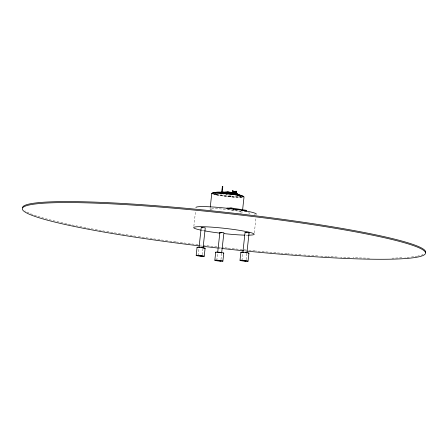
<?xml version="1.0" encoding="UTF-8"?>
<svg xmlns="http://www.w3.org/2000/svg" width="448" height="448" viewBox="0 0 448 448"><rect width="100%" height="100%" fill="white"/><g stroke="black" fill="none" stroke-linecap="round" stroke-linejoin="round"><path stroke-width="0.34" stroke-dasharray="2.24 1.68" d="M193.861 226.24L195.541 211.008M198.134 255.595L198.946 248.231M202.311 254.699L202.978 248.674M210.045 209.076L210.196 207.715M214.609 194.074L215.678 193.917L216.474 194.342L214.609 194.074L216.188 194.27M216.787 260.456L217.599 253.092M220.965 259.56L221.631 253.534M229.118 196.291L230.731 196.476M239.473 196.818L241.097 196.778L239.473 196.818L240.19 196.818M241.959 260.523L242.771 253.159M246.137 259.627L246.803 253.602M254.335 232.837L256.015 217.605M241.069 196.997L239.495 196.616M241.091 196.795L240.38 196.778M230.72 196.291L229.141 196.095M216.21 194.068L214.654 193.889M225.814 194.354L227.192 194.566M228.088 209.395L241.472 211.478M246.641 251.082A202.793 17.674 6.3 0 1 243.863 250.802M220.304 248.304A202.793 17.674 6.3 0 1 218.915 248.147M202.093 246.21A202.793 17.674 6.3 0 1 199.987 245.958M423.086 254.542A202.793 17.674 6.3 0 1 417.788 256.054M417.318 256.15A202.793 17.674 6.3 0 1 414.182 256.659M413.61 256.738A202.793 17.674 6.3 0 1 409.875 257.169M409.203 257.236A202.793 17.674 6.3 0 1 404.908 257.589M401.794 257.779A202.793 17.674 6.3 0 1 392.006 258.154M369.505 258.166A202.793 17.674 6.3 0 1 353.086 257.718M349.726 257.589A202.793 17.674 6.3 0 1 340.687 257.202M337.12 257.029A202.793 17.674 6.3 0 1 327.628 256.525M326.889 256.48A202.793 17.674 6.3 0 1 320.387 256.094M317.783 255.931A202.793 17.674 6.3 0 1 303.694 254.979M300.938 254.783A202.793 17.674 6.3 0 1 287.638 253.758M286.933 253.702A202.793 17.674 6.3 0 1 280.543 253.176M279.832 253.12A202.793 17.674 6.3 0 1 255.741 250.953M255.052 250.886A202.793 17.674 6.3 0 1 246.753 250.074M246.058 250.006A202.793 17.674 6.3 0 1 227.998 248.13M227.31 248.058A202.793 17.674 6.3 0 1 221.788 247.453M220.416 247.302A202.793 17.674 6.3 0 1 217.627 246.988M216.933 246.91A202.793 17.674 6.3 0 1 200.799 245.034M197.994 244.698A202.793 17.674 6.3 0 1 176.484 241.987M175.801 241.898A202.793 17.674 6.3 0 1 168.375 240.912M167.658 240.811A202.793 17.674 6.3 0 1 136.674 236.37M135.996 236.27A202.793 17.674 6.3 0 1 79.576 226.492M78.182 226.212A202.793 17.674 6.3 0 1 24.948 210.885M248.371 235.172A30.419 2.649 6.3 0 1 246.215 235.166M203.823 230.714A30.419 2.649 6.3 0 1 201.326 230.216M255.41 214.726A30.419 2.649 6.3 0 1 254.447 214.889M212.173 210.017A16.223 1.411 6.3 0 1 226.246 209.434A16.223 1.411 6.3 0 1 240.1 213.091M241.83 197.428A16.223 1.411 6.3 0 1 213.898 194.359M238.392 196.465A12.169 1.058 6.3 0 1 226.313 195.664A12.169 1.058 6.3 0 1 216.25 193.771M231.134 195.149A12.169 1.058 6.3 0 1 228.631 194.908M227.998 194.841A12.169 1.058 6.3 0 1 223.67 194.292M241.354 196.941A15.613 1.361 6.3 0 1 214.469 193.984M242.463 197.254A15.613 1.361 6.3 0 1 227.83 196.549A15.613 1.361 6.3 0 1 213.293 194.046M248.214 212.895L249.76 213.097L248.214 212.895"/><path stroke-width="0.67" d="M196.179 255.354L197.064 247.324M199.018 247.559L201.236 227.483L203.258 227.522L205.268 227.926L203.05 248.002M204.221 256.284A4.054 0.353 6.3 0 0 198.43 255.31A4.054 0.353 6.3 0 0 197.943 255.87A4.054 0.353 6.3 0 0 204.221 256.284L205.106 248.254M210.274 207.032L211.775 193.413M221.553 192.444L222.398 186.693L222.79 186.76L222.158 192.511M214.833 260.215L215.718 252.185M221.637 252.907L223.922 232.786L222.919 232.523L219.89 232.344L217.678 252.426L219.694 252.47M226.218 192.853L227.545 192.774L227.618 192.136L237.255 193.637L237.182 194.275M227.998 192.511L228.071 191.878L233.738 192.758L233.671 193.396M222.874 261.15A4.054 0.353 6.3 0 0 217.09 260.17A4.054 0.353 6.3 0 0 216.597 260.73A4.054 0.353 6.3 0 0 222.874 261.15L223.765 253.114M230.905 208.942L231.017 207.934L246.411 210.33L246.299 211.338M232.758 192.696L233.106 191.162L232.758 192.696L236.152 193.178L236.32 191.654L232.926 191.173M242.598 209.899L244.026 196.958A16.223 1.411 6.3 0 0 225.87 193.553A16.223 1.411 6.3 0 0 212.307 193.838M240.005 260.288L240.89 252.252M242.844 252.493L245.062 232.411L247.083 232.456L249.094 232.854L246.876 252.935M248.046 261.218A4.054 0.353 6.3 0 0 242.262 260.238A4.054 0.353 6.3 0 0 241.769 260.798A4.054 0.353 6.3 0 0 248.046 261.218L248.931 253.187M249.094 232.854L248.5 232.915M199.091 247.52L200.032 247.52M242.917 252.454L243.858 252.448M232.63 190.646L233.022 190.686L232.63 190.652M232.254 194.074L232.641 194.113L232.271 194.085M236.32 191.654L236.152 193.178M228.071 191.878L222.426 192.209L223.686 192.405M222.975 192.41L227.618 192.136M235.267 193.754L237.255 193.637M231.017 207.934L226.856 208.18L228.866 208.494M240.722 195.558L239.137 195.406L239.742 195.541M224.179 193.312L223.412 193.318M222.477 186.698L222.779 186.749M222.499 186.754L222.202 186.704M221.906 232.742L219.89 232.344M246.551 232.747L245.062 232.411M202.726 227.814L201.236 227.483M245.386 252.599L246.809 252.879M201.561 247.666L202.983 247.951M229.258 192.713L230.518 192.909M231.778 193.105L233.038 193.301M227.545 192.774L230.989 193.312M232.915 209.25L234.254 209.462M235.592 209.67L236.93 209.877M241.612 210.605L242.95 210.818M244.289 211.025L245.627 211.232M215.908 192.858L214.581 192.752L215.006 192.875M220.702 252.605L221.704 252.868M241.287 252.476A4.054 0.353 6.3 0 1 245.196 252.398A4.054 0.353 6.3 0 1 248.254 253.282M199.287 245.874A202.793 17.674 6.3 0 1 53.866 202.748A202.793 17.674 6.3 0 1 394.705 240.184A202.793 17.674 6.3 0 1 247.335 251.149M243.863 250.802A202.793 17.674 6.3 0 1 221.676 248.455M218.215 248.069A202.793 17.674 6.3 0 1 202.798 246.294M22.512 207.519A202.793 17.674 6.3 0 1 227.696 212.542A202.793 17.674 6.3 0 1 425.6 252.319M197.462 247.548A4.054 0.353 6.3 0 1 199.007 247.257A4.054 0.353 6.3 0 1 204.35 247.934A4.054 0.353 6.3 0 1 203.728 248.349M216.115 252.409A4.054 0.353 6.3 0 1 219.498 252.269A4.054 0.353 6.3 0 1 223.552 253.187M201.326 230.216A30.419 2.649 6.3 0 1 202.317 226.694A30.419 2.649 6.3 0 1 243.471 231.028A30.419 2.649 6.3 0 1 248.371 235.172M244.815 235.144A30.419 2.649 6.3 0 1 224.106 233.61M220.158 233.156A30.419 2.649 6.3 0 1 204.422 230.821M195.927 207.547A30.419 2.649 6.3 0 1 225.999 208.158A30.419 2.649 6.3 0 1 256.396 214.144M221.95 193.2A12.169 1.058 6.3 0 1 223.664 193.318M226.738 193.592A12.169 1.058 6.3 0 1 228.004 193.721M215.964 192.45A12.169 1.058 6.3 0 1 229.69 192.903A12.169 1.058 6.3 0 1 239.725 195.339M212.934 193.486A15.613 1.361 6.3 0 1 228.021 193.424A15.613 1.361 6.3 0 1 242.922 196.784M212.929 193.183A15.613 1.361 6.3 0 1 227.304 193.749M227.976 193.822A15.613 1.361 6.3 0 1 241.382 195.983M241.998 196.157A15.613 1.361 6.3 0 1 243.421 196.89M223.39 193.077L224.818 193.25L223.39 193.077M223.059 192.231L224.325 192.377L223.11 192.226M198.201 255.556L202.166 256.038L198.201 255.556M216.86 260.417L220.819 260.898L216.86 260.417M242.032 260.484L245.991 260.966L242.032 260.484M235.889 191.19L236.275 191.246L235.917 191.19M235.514 194.572L235.9 194.622L235.581 194.572M233.218 191.621A0.61 0.549 86 0 0 233.61 192.584A0.61 0.549 86 0 0 234.158 191.733A0.61 0.549 86 0 0 233.218 191.621M234.959 191.951A0.61 0.549 86 0 0 235.418 192.875A0.61 0.549 86 0 0 235.906 191.979A0.61 0.549 86 0 0 234.959 191.951"/></g></svg>
